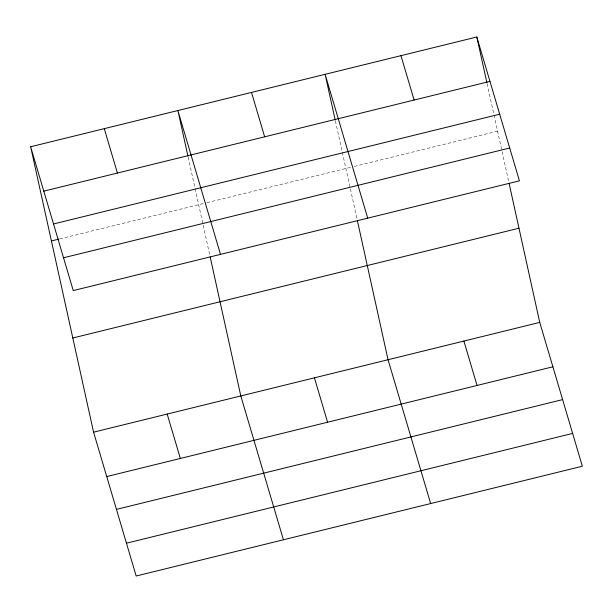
<?xml version="1.0" encoding="UTF-8"?>
<svg xmlns="http://www.w3.org/2000/svg" width="613" height="613" viewBox="0 0 613 613"><rect width="100%" height="100%" fill="white"/><g stroke="black" fill="none" stroke-linecap="round" stroke-linejoin="round"><path stroke-width="0.46" stroke-dasharray="3.06 2.3" d="M59.699 238.917L206.014 202.911M206.933 202.688L350.513 167.364M354.214 166.452L497.58 131.174M487.097 83.621L508.897 182.498M335.403 120.937L356.996 218.887M188.168 157.166L209.968 256.042"/><path stroke-width="0.92" d="M30.65 146.768L476.814 36.995L519.426 180.827L73.253 290.6L30.65 146.768L93.574 432.173L136.186 576.005L582.35 466.232L539.746 322.4L509.104 183.425M43.799 191.156L489.971 81.383M53.523 223.975L499.687 114.202M51.415 240.947L58.779 239.139M63.537 257.782L509.702 148.009M72.809 337.993L518.981 228.212M93.574 432.173L539.746 322.4M106.723 476.569L552.895 366.796M116.447 509.38L562.611 399.607M126.462 543.195L572.626 433.422M400.971 55.653L414.12 100.049M463.895 341.066L477.044 385.454M367.723 218.151L325.12 74.311L335.196 120.01M430.655 503.557L388.044 359.724L357.41 220.749M251.506 92.425L264.655 136.822M314.431 377.838L327.58 422.227M220.488 254.372L177.885 110.539L187.961 156.231M283.421 539.785L240.809 395.952L210.175 256.977M104.271 128.653L117.42 173.042M167.196 414.066L180.345 458.455M476.814 36.995L486.891 82.686"/></g></svg>
